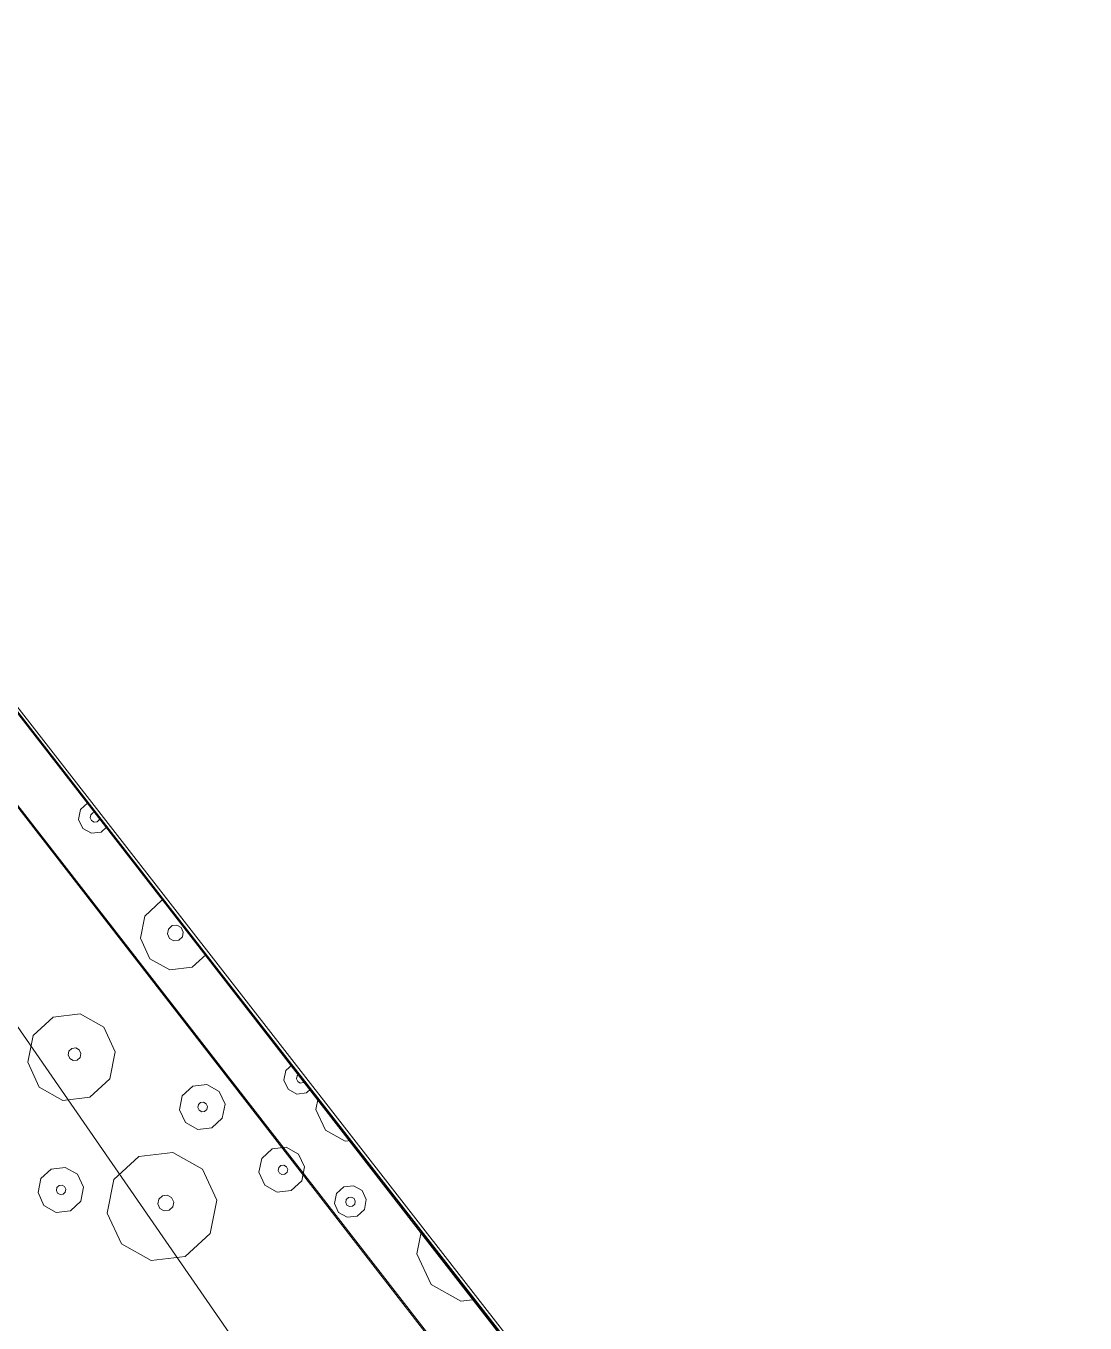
# Model space of a CAD drawing. Header units: metres. Extents: x -2858 to 512, y -1995 to 1252.
# Drawn here: x -582.11 to -578.417, y 436.765 to 441.287 of the extents above; entities that cross this region are included whole.
import ezdxf
from ezdxf.lldxf.tags import DXFTag

# ---------------------------------------------------------------- set-up
doc = ezdxf.new("R2010")
doc.units = ezdxf.units.M
for name, color, linetype in [('Calque commun', 7, 'Continuous'), ('Calque11', 7, 'Continuous'), ('Calque17', 7, 'Continuous')]:
    doc.layers.add(name, color=color, linetype=linetype)
tags = doc.linetypes.add('HIDDENX2', pattern=[0.75, 0.5, -0.25]).pattern_tags.tags
tags[6:7] = [DXFTag(74, 4), DXFTag(75, 0), DXFTag(340, '0'), DXFTag(46, 1.0), DXFTag(50, 0.0), DXFTag(44, 0.0), DXFTag(45, 0.0)]
tags[4:5] = [DXFTag(74, 4), DXFTag(75, 0), DXFTag(340, '0'), DXFTag(46, 1.0), DXFTag(50, 0.0), DXFTag(44, 0.0), DXFTag(45, 0.0)]

# ---------------------------------------------------------------- blocks, each defined once
blk = doc.blocks.new('geometrebondepartleger')
at = {"layer": 'Calque11', "color": 7, "linetype": 'Continuous', "lineweight": 9}
blk.add_polyline3d([(125.0277, 35.9078, 79), (133.3383, 81.851, 79), (145.3136, 148.3761, 79)], dxfattribs=at)
at = {"layer": 'Calque17', "color": 1, "linetype": 'Continuous', "lineweight": 9}
for points in [[(125.174, 36.6886, 79), (126.5286, 44.1348, 79), (125.0378, 35.9435, 79), (126.4161, 43.4883, 79), (128.681, 56.0642, 79), (129.9759, 63.1341, 79), (132.1933, 75.6042, 79), (133.3383, 81.851, 79), (135.2222, 92.3412, 79), (136.4776, 99.3268, 79), (138.1727, 108.7115, 79), (140.4846, 121.4626, 79), (141.0933, 124.9318, 79)], [(125.3707, 36.6528, 79), (126.7254, 44.0992, 79), (125.2346, 35.9078, 79), (126.6129, 43.4526, 79), (128.8778, 56.0285, 79), (130.1727, 63.0986, 79), (132.3901, 75.5687, 79), (133.5351, 81.8153, 79), (135.4191, 92.3058, 79), (136.6745, 99.2914, 79), (138.3695, 108.676, 79), (140.6815, 121.4274, 79), (141.2903, 124.8972, 79)]]:
    blk.add_polyline3d(points, dxfattribs=at)
blk = doc.blocks.new('pattern')
at = {"layer": 'Calque commun', "color": 54, "linetype": 'Continuous', "lineweight": 9}
for p, q in [((56.2387, 32.5018), (56.2768, 32.4682)), ((56.2768, 32.4682), (56.3026, 32.3524)), ((56.3026, 32.3524), (56.2553, 32.2435)), ((56.2553, 32.2435), (56.1846, 32.2017)), ((56.2184, 31.955), (56.2322, 31.9867)), ((56.2322, 31.9867), (56.262, 32.0043)), ((56.262, 32.0043), (56.2964, 32.001)), ((56.2964, 32.001), (56.3224, 31.9781)), ((56.3224, 31.9781), (56.3299, 31.9443)), ((56.2259, 31.9212), (56.2184, 31.955)), ((56.2578, 31.9522), (56.262, 31.9617)), ((56.2601, 31.9421), (56.2578, 31.9522)), ((56.2679, 31.9352), (56.2601, 31.9421)), ((56.262, 31.9617), (56.2709, 31.967)), ((56.2782, 31.9342), (56.2679, 31.9352)), ((56.2709, 31.967), (56.2812, 31.966)), ((56.2871, 31.9395), (56.2782, 31.9342)), ((56.2812, 31.966), (56.289, 31.9591)), ((56.2913, 31.949), (56.2871, 31.9395)), ((56.289, 31.9591), (56.2913, 31.949)), ((56.3299, 31.9443), (56.3161, 31.9126)), ((56.2519, 31.8983), (56.2259, 31.9212)), ((56.2863, 31.895), (56.2519, 31.8983)), ((56.3161, 31.9126), (56.2863, 31.895)), ((56.1139, 31.8098), (56.1296, 31.796)), ((56.1296, 31.796), (56.1468, 31.7188)), ((56.2715, 31.7047), (56.2912, 31.75)), ((56.2912, 31.75), (56.3337, 31.7752)), ((56.3337, 31.7752), (56.3829, 31.7705)), ((56.3829, 31.7705), (56.42, 31.7377)), ((56.1468, 31.7188), (56.1153, 31.6462)), ((56.2822, 31.6564), (56.2715, 31.7047)), ((56.3324, 31.7025), (56.3365, 31.712)), ((56.3346, 31.6923), (56.3324, 31.7025)), ((56.3365, 31.712), (56.3455, 31.7173)), ((56.3455, 31.7173), (56.3558, 31.7163)), ((56.3558, 31.7163), (56.3636, 31.7094)), ((56.3658, 31.6993), (56.3617, 31.6897)), ((56.3636, 31.7094), (56.3658, 31.6993)), ((56.42, 31.7377), (56.4308, 31.6895)), ((56.3193, 31.6237), (56.2822, 31.6564)), ((56.3424, 31.6855), (56.3346, 31.6923)), ((56.3528, 31.6845), (56.3424, 31.6855)), ((56.3617, 31.6897), (56.3528, 31.6845)), ((56.4308, 31.6895), (56.4111, 31.6441)), ((56.5815, 31.5992), (56.6837, 31.6596)), ((56.6837, 31.6596), (56.8018, 31.6483)), ((56.1153, 31.6462), (56.0808, 31.6258)), ((56.3685, 31.619), (56.3193, 31.6237)), ((56.4111, 31.6441), (56.3685, 31.619)), ((56.8018, 31.6483), (56.8908, 31.5698)), ((56.0735, 31.5855), (56.094, 31.5835)), ((56.094, 31.5835), (56.12, 31.5606)), ((56.5343, 31.4904), (56.5815, 31.5992)), ((56.8908, 31.5698), (56.9166, 31.4539)), ((56.072, 31.5191), (56.0617, 31.5201)), ((56.0674, 31.5516), (56.075, 31.5509)), ((56.081, 31.5243), (56.072, 31.5191)), ((56.075, 31.5509), (56.0828, 31.544)), ((56.0851, 31.5339), (56.081, 31.5243)), ((56.0828, 31.544), (56.0851, 31.5339)), ((56.1275, 31.5268), (56.1137, 31.4951)), ((56.12, 31.5606), (56.1275, 31.5268)), ((56.0839, 31.4775), (56.0545, 31.4803)), ((56.1137, 31.4951), (56.0839, 31.4775)), ((56.5601, 31.3745), (56.5343, 31.4904)), ((56.6796, 31.4762), (56.6865, 31.492)), ((56.6834, 31.4593), (56.6796, 31.4762)), ((56.6865, 31.492), (56.7014, 31.5008)), ((56.7014, 31.5008), (56.7186, 31.4992)), ((56.7186, 31.4992), (56.7316, 31.4877)), ((56.7316, 31.4877), (56.7354, 31.4708)), ((56.6963, 31.4478), (56.6834, 31.4593)), ((56.7136, 31.4462), (56.6963, 31.4478)), ((56.7285, 31.455), (56.7136, 31.4462)), ((56.7354, 31.4708), (56.7285, 31.455)), ((56.9166, 31.4539), (56.8694, 31.3451)), ((56.2934, 31.3528), (56.3131, 31.3982)), ((56.3131, 31.3982), (56.3557, 31.4233)), ((56.3557, 31.4233), (56.4049, 31.4186)), ((56.4049, 31.4186), (56.4419, 31.3859)), ((56.4419, 31.3859), (56.4527, 31.3376)), ((56.3042, 31.3046), (56.2934, 31.3528)), ((56.3556, 31.3477), (56.3597, 31.3572)), ((56.3579, 31.3376), (56.3556, 31.3477)), ((56.3656, 31.3307), (56.3579, 31.3376)), ((56.3597, 31.3572), (56.3687, 31.3625)), ((56.3687, 31.3625), (56.379, 31.3615)), ((56.379, 31.3615), (56.3868, 31.3546)), ((56.3891, 31.3445), (56.3849, 31.335)), ((56.3868, 31.3546), (56.3891, 31.3445)), ((56.4527, 31.3376), (56.433, 31.2923)), ((56.6491, 31.296), (56.5601, 31.3745)), ((56.8694, 31.3451), (56.7672, 31.2847)), ((56.3412, 31.2718), (56.3042, 31.3046)), ((56.376, 31.3297), (56.3656, 31.3307)), ((56.3849, 31.335), (56.376, 31.3297)), ((56.433, 31.2923), (56.3904, 31.2671)), ((56.7672, 31.2847), (56.6491, 31.296)), ((56.3904, 31.2671), (56.3412, 31.2718)), ((56.8574, 31.2232), (56.9, 31.2483)), ((56.9, 31.2483), (56.9492, 31.2437)), ((56.8377, 31.1778), (56.8574, 31.2232)), ((56.9492, 31.2437), (56.9863, 31.2109)), ((56.9863, 31.2109), (56.997, 31.1627)), ((56.8485, 31.1296), (56.8377, 31.1778)), ((56.8999, 31.1727), (56.904, 31.1822)), ((56.9022, 31.1626), (56.8999, 31.1727)), ((56.91, 31.1557), (56.9022, 31.1626)), ((56.904, 31.1822), (56.913, 31.1875)), ((56.913, 31.1875), (56.9233, 31.1865)), ((56.9292, 31.16), (56.9203, 31.1547)), ((56.9233, 31.1865), (56.9311, 31.1797)), ((56.9334, 31.1695), (56.9292, 31.16)), ((56.9311, 31.1797), (56.9334, 31.1695)), ((56.997, 31.1627), (56.9773, 31.1173)), ((56.8855, 31.0969), (56.8485, 31.1296)), ((56.9203, 31.1547), (56.91, 31.1557)), ((56.9773, 31.1173), (56.9348, 31.0922)), ((56.9348, 31.0922), (56.8855, 31.0969)), ((56.4325, 30.9912), (56.5142, 31.0395)), ((56.5142, 31.0395), (56.6087, 31.0305)), ((56.6087, 31.0305), (56.6799, 30.9677)), ((55.968, 31.0006), (56.0337, 30.9943)), ((56.0337, 30.9943), (56.093, 30.942)), ((56.3947, 30.9041), (56.4325, 30.9912)), ((56.093, 30.942), (56.1102, 30.8647)), ((56.6799, 30.9677), (56.7005, 30.875)), ((55.9558, 30.8732), (55.9627, 30.889)), ((55.9627, 30.889), (55.9776, 30.8978)), ((55.9776, 30.8978), (55.9948, 30.8962)), ((55.9948, 30.8962), (56.0078, 30.8848)), ((56.4153, 30.8115), (56.3947, 30.9041)), ((56.5109, 30.8928), (56.5164, 30.9055)), ((56.5139, 30.8792), (56.5109, 30.8928)), ((56.5164, 30.9055), (56.5283, 30.9125)), ((56.5283, 30.9125), (56.5421, 30.9112)), ((56.5421, 30.9112), (56.5525, 30.902)), ((56.5555, 30.8885), (56.55, 30.8758)), ((56.5525, 30.902), (56.5555, 30.8885)), ((55.9595, 30.8563), (55.9558, 30.8732)), ((55.9725, 30.8448), (55.9595, 30.8563)), ((55.9897, 30.8432), (55.9725, 30.8448)), ((56.0046, 30.852), (55.9897, 30.8432)), ((56.0115, 30.8679), (56.0046, 30.852)), ((56.0078, 30.8848), (56.0115, 30.8679)), ((56.1102, 30.8647), (56.0787, 30.7922)), ((56.5243, 30.8701), (56.5139, 30.8792)), ((56.5381, 30.8688), (56.5243, 30.8701)), ((56.55, 30.8758), (56.5381, 30.8688)), ((56.7005, 30.875), (56.6627, 30.7879)), ((56.4865, 30.7486), (56.4153, 30.8115)), ((55.9319, 30.7594), (55.9256, 30.765)), ((56.0106, 30.7519), (55.9319, 30.7594)), ((56.0787, 30.7922), (56.0106, 30.7519)), ((56.6627, 30.7879), (56.581, 30.7396)), ((56.581, 30.7396), (56.4865, 30.7486)), ((55.868, 30.4459), (55.8939, 30.4434)), ((55.8939, 30.4434), (55.9198, 30.4205)), ((55.8608, 30.4058), (55.8667, 30.4093)), ((55.8667, 30.4093), (55.877, 30.4083)), ((55.877, 30.4083), (55.8848, 30.4014)), ((55.8871, 30.3913), (55.8829, 30.3818)), ((55.8848, 30.4014), (55.8871, 30.3913)), ((55.9198, 30.4205), (55.9273, 30.3867)), ((55.8636, 30.3775), (55.8568, 30.3835)), ((55.874, 30.3765), (55.8636, 30.3775)), ((55.8829, 30.3818), (55.874, 30.3765)), ((55.9136, 30.355), (55.8838, 30.3374)), ((55.9273, 30.3867), (55.9136, 30.355)), ((55.8493, 30.3406), (55.8491, 30.3408)), ((55.8838, 30.3374), (55.8493, 30.3406))]:
    blk.add_line(p, q, dxfattribs=at)
at = {"layer": 'Calque commun', "color": 7, "linetype": 'Continuous', "lineweight": 9}
mesh = blk.add_polyface(dxfattribs=at)
corners = [(70.8497, 113.5412), (53.8349, 19.1692), (74.7282, 106.3237), (76.0435, 113.5984), (74.769, 106.1763), (58.8077, 18.2701), (114.1703, 105.207), (114.1703, 98.5387)]
mesh.append_faces([[corners[k] for k in face] for face in [(3, 4, 6)]], dxfattribs={"vtx0": -1, "vtx1": -1, "color": 7})
mesh.append_faces([[corners[k] for k in face] for face in [(3, 2, 4)]], dxfattribs={"vtx0": -1, "vtx2": -1, "color": 7})
mesh.append_faces([[corners[k] for k in face] for face in [(5, 2, 1)]], dxfattribs={"vtx1": -1, "color": 7})
mesh.append_faces([[corners[k] for k in face] for face in [(0, 1, 2), (3, 0, 2)]], dxfattribs={"vtx1": -1, "vtx2": -1, "color": 7})
mesh.append_faces([[corners[k] for k in face] for face in [(4, 7, 6)]], dxfattribs={"vtx2": -1, "color": 7})

msp = doc.modelspace()

# ---------------------------------------------------------------- linework, layer by layer
at = {"layer": 'Calque commun', "color": 3, "linetype": 'HIDDENX2', "lineweight": 18, "extrusion": (0, 0, -1)}
for centre, radius, start, end in [((492.6784, 547.6026), 120.3746, 259.883419, 322.052272), ((494.5277, 544.1418), 162.6468, 258.823451, 321.396966), ((494.5277, 544.1418), 162.6468, 258.823451, 321.396966), ((494.5277, 544.1418), 162.6468, 258.823451, 321.396966)]:
    msp.add_arc(centre, radius, start, end, dxfattribs=at)

# ---------------------------------------------------------------- block references
at = {"layer": 'Calque commun', "color": 0, "linetype": 'ByBlock', "lineweight": -2, "rotation": 228.1617603435354}
for name, p in [('geometrebondepartleger', (-528.8356, 560.3039)), ('pattern', (-567.2453, 500.4263))]:
    msp.add_blockref(name, p, dxfattribs=at)

doc.saveas('drawing.dxf')
